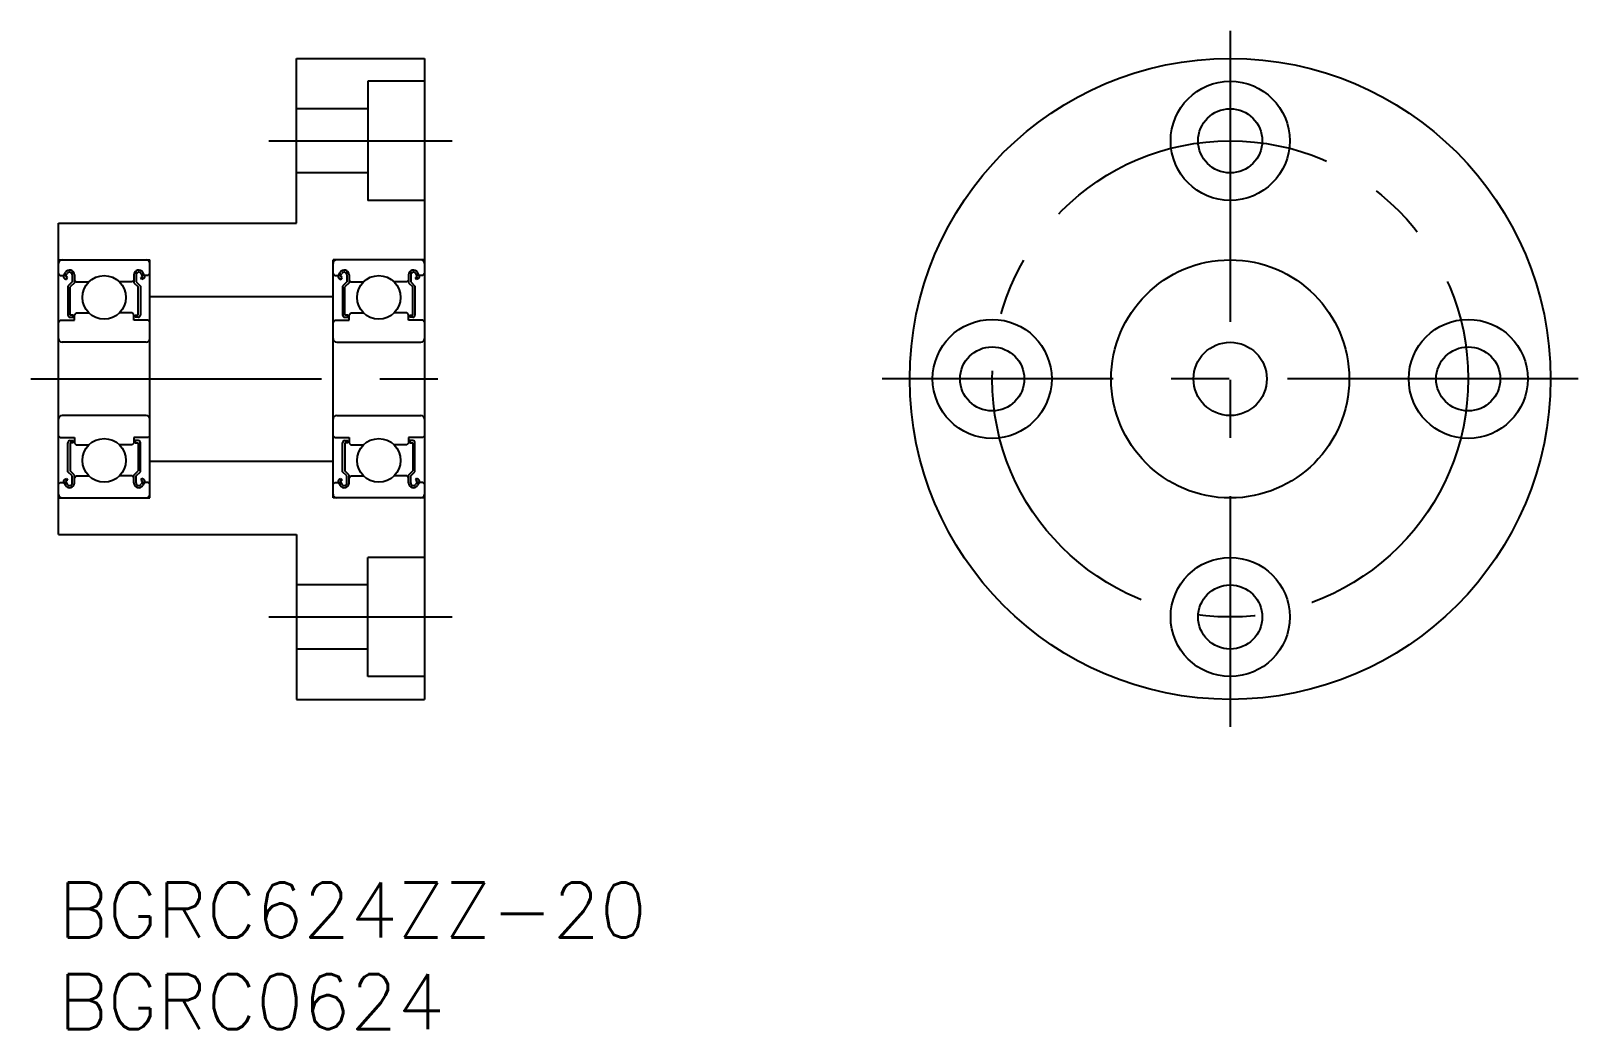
# Model space of a CAD drawing. Extents: x -1.5 to 83, y -8 to 46.5.
import ezdxf

# ---------------------------------------------------------------- set-up
doc = ezdxf.new("R2010")
doc.units = 0
doc.header["$LTSCALE"] = 0.5
doc.linetypes.add('CENTER', pattern=[50.8, 31.75, -6.35, 6.35, -6.35])
for name, color, linetype in [('MSM_CENTER', 1, 'CENTER'), ('MSM_CONTINUOUS', 7, 'CONTINUOUS'), ('MSM_PART_NUMBER', 7, 'CONTINUOUS')]:
    doc.layers.add(name, color=color, linetype=linetype)
doc.styles.get("Standard").update_dxf_attribs({"font": 'txt.shx', "height": 3, "bigfont": 'bigfont.shx'})

# ---------------------------------------------------------------- blocks, each defined once
blk = doc.blocks.new('*U2')
at = {"layer": 'MSM_PART_NUMBER'}
blk.add_text('BGRC624ZZ-20', height=3, dxfattribs=at).set_placement((0, -3))
blk = doc.blocks.new('*U3')
at = {"layer": 'MSM_PART_NUMBER'}
blk.add_text('BGRC0624', height=3, dxfattribs=at).set_placement((0, -8))

msp = doc.modelspace()

# ---------------------------------------------------------------- linework, layer by layer
at = {"layer": 'MSM_CENTER'}
for p, q in [((64, 46.5), (64, 8.5)), ((11.5, 40.5), (21.5, 40.5)), ((-1.5, 27.5), (21.5, 27.5)), ((83, 27.5), (45, 27.5)), ((11.5, 14.5), (21.5, 14.5))]:
    msp.add_line(p, q, dxfattribs=at)
msp.add_circle((64, 27.5), 13, dxfattribs=at)
at = {"layer": 'MSM_CONTINUOUS'}
for p, q in [((13, 45), (20, 45)), ((13, 36), (13, 45)), ((20, 45), (20, 10)), ((16.9, 43.75), (16.9, 37.25)), ((20, 43.75), (16.9, 43.75)), ((16.9, 42.25), (13, 42.25)), ((16.9, 38.75), (13, 38.75)), ((20, 37.25), (16.9, 37.25)), ((0, 36), (13, 36)), ((0, 19), (0, 36)), ((0, 34), (5, 34)), ((5, 21), (5, 34)), ((15, 21), (15, 34)), ((20, 34), (15, 34)), ((0, 33.25001), (0.1, 33.15001)), ((0.1, 33.15), (0.29098, 33.15)), ((0.29099, 33.15), (0.38597, 33.31049)), ((0.33358, 32.99103), (0.43438, 32.93283)), ((0.39178, 33.09181), (0.48677, 33.2523)), ((0.49257, 33.03363), (0.39178, 33.09183)), ((0.43437, 32.93284), (0.49257, 33.03363)), ((0.75654, 33.18001), (0.75654, 32.8)), ((0.87293, 33.18001), (0.87293, 32.75179)), ((4.12707, 33.18001), (4.12707, 32.75179)), ((4.24346, 33.18001), (4.24346, 32.8)), ((4.50743, 33.03363), (4.60822, 33.09182)), ((4.56562, 32.93284), (4.50743, 33.03363)), ((4.60822, 33.09181), (4.51323, 33.2523)), ((4.66642, 32.99103), (4.56562, 32.93283)), ((4.70902, 33.15001), (4.61403, 33.3105)), ((4.9, 33.15), (4.70902, 33.15)), ((5, 33.25), (4.9, 33.15)), ((15, 33.25), (15.1, 33.15)), ((15.1, 33.15), (15.29098, 33.15)), ((15.29098, 33.15001), (15.38597, 33.3105)), ((15.33358, 32.99103), (15.43438, 32.93283)), ((15.39178, 33.09181), (15.48677, 33.2523)), ((15.49257, 33.03363), (15.39178, 33.09182)), ((15.43438, 32.93284), (15.49257, 33.03363)), ((15.75654, 33.18001), (15.75654, 32.8)), ((15.87293, 33.18001), (15.87293, 32.75179)), ((19.12707, 33.18001), (19.12707, 32.75179)), ((19.24346, 33.18001), (19.24346, 32.8)), ((19.50743, 33.03363), (19.60822, 33.09183)), ((19.56563, 32.93284), (19.50743, 33.03363)), ((19.60822, 33.09181), (19.51323, 33.2523)), ((19.66642, 32.99103), (19.56562, 32.93283)), ((19.70901, 33.15), (19.61403, 33.31049)), ((19.9, 33.15), (19.70902, 33.15)), ((20, 33.25001), (19.9, 33.15001)), ((0.52376, 32.56722), (0.52376, 30.98639)), ((0.75655, 32.80001), (0.52377, 32.56723)), ((0.87294, 32.75179), (0.64016, 32.51901)), ((0.64016, 30.98639), (0.64016, 32.51901)), ((0.87294, 32.90001), (0.97294, 32.80001)), ((0.97293, 32.8), (1.66632, 32.8)), ((4.02707, 32.8), (3.33368, 32.8)), ((4.12706, 32.9), (4.02706, 32.8)), ((4.12706, 32.75179), (4.35984, 32.519)), ((4.24345, 32.8), (4.47623, 32.56722)), ((4.35984, 30.98639), (4.35984, 32.519)), ((4.47624, 32.56722), (4.47624, 30.98639)), ((5, 32.225), (5, 32.2251)), ((15, 32.225), (15, 32.2251)), ((15.52376, 32.56722), (15.52376, 30.98639)), ((15.75655, 32.8), (15.52377, 32.56722)), ((15.87294, 32.75179), (15.64016, 32.519)), ((15.64016, 30.98639), (15.64016, 32.519)), ((15.87294, 32.9), (15.97294, 32.8)), ((15.97293, 32.8), (16.66632, 32.8)), ((19.02707, 32.8), (18.33368, 32.8)), ((19.12706, 32.90001), (19.02706, 32.80001)), ((19.12706, 32.75179), (19.35984, 32.51901)), ((19.24345, 32.80001), (19.47623, 32.56723)), ((19.35984, 30.98639), (19.35984, 32.51901)), ((19.47624, 32.56722), (19.47624, 30.98639)), ((5, 32), (15, 32)), ((0, 30.60001), (0.1, 30.70001)), ((0.1, 30.7), (0.87293, 30.7)), ((0.64015, 30.87), (0.81474, 30.87)), ((0.81475, 30.98639), (0.64016, 30.98639)), ((0.81474, 30.87), (0.81474, 30.98639)), ((0.87293, 30.7), (0.87293, 31)), ((0.87294, 31), (0.97294, 31.1)), ((0.97293, 31.1), (1.66632, 31.1)), ((4.02707, 31.1), (3.33368, 31.1)), ((4.12706, 31.00001), (4.02707, 31.10001)), ((4.12707, 30.7), (4.12707, 31)), ((4.9, 30.7), (4.12707, 30.7)), ((4.18526, 30.87), (4.18526, 30.98639)), ((4.18526, 30.98639), (4.35984, 30.98639)), ((4.35985, 30.87), (4.18526, 30.87)), ((5, 30.60001), (4.9, 30.70001)), ((5, 30.65), (5.0001, 30.65)), ((15, 30.65), (14.9999, 30.65)), ((15, 30.60001), (15.1, 30.70001)), ((15.1, 30.7), (15.87293, 30.7)), ((15.64015, 30.87), (15.81474, 30.87)), ((15.81474, 30.98639), (15.64016, 30.98639)), ((15.81474, 30.87), (15.81474, 30.98639)), ((15.87293, 30.7), (15.87293, 31)), ((15.87294, 31.00001), (15.97293, 31.10001)), ((15.97293, 31.1), (16.66632, 31.1)), ((19.02707, 31.1), (18.33368, 31.1)), ((19.12706, 31), (19.02706, 31.1)), ((19.12707, 30.7), (19.12707, 31)), ((19.9, 30.7), (19.12707, 30.7)), ((19.18525, 30.98639), (19.35984, 30.98639)), ((19.18526, 30.87), (19.18526, 30.98639)), ((19.35985, 30.87), (19.18526, 30.87)), ((20, 30.60001), (19.9, 30.70001)), ((4.8, 29.5), (0.2, 29.5)), ((15.2, 29.5), (19.8, 29.5)), ((4.8, 25.5), (0.2, 25.5)), ((15.2, 25.5), (19.8, 25.5)), ((0, 24.39999), (0.1, 24.29999)), ((0.1, 24.3), (0.87293, 24.3)), ((0.52376, 22.43278), (0.52376, 24.01361)), ((0.64015, 24.13), (0.81474, 24.13)), ((0.64016, 24.01361), (0.64016, 22.48099)), ((0.81475, 24.01361), (0.64016, 24.01361)), ((0.81474, 24.13), (0.81474, 24.01361)), ((0.87293, 24.3), (0.87293, 24)), ((0.87294, 24), (0.97294, 23.9)), ((0.97293, 23.9), (1.66632, 23.9)), ((4.02707, 23.9), (3.33368, 23.9)), ((4.12706, 23.99999), (4.02707, 23.89999)), ((4.9, 24.3), (4.12707, 24.3)), ((4.12707, 24.3), (4.12707, 24)), ((4.35985, 24.13), (4.18526, 24.13)), ((4.18526, 24.13), (4.18526, 24.01361)), ((4.18526, 24.01361), (4.35984, 24.01361)), ((4.35984, 24.01361), (4.35984, 22.481)), ((4.47624, 22.43278), (4.47624, 24.01361)), ((5, 24.39999), (4.9, 24.29999)), ((15, 24.39999), (15.1, 24.29999)), ((15.1, 24.3), (15.87293, 24.3)), ((15.52376, 22.43278), (15.52376, 24.01361)), ((15.64015, 24.13), (15.81474, 24.13)), ((15.64016, 24.01361), (15.64016, 22.481)), ((15.81474, 24.01361), (15.64016, 24.01361)), ((15.81474, 24.13), (15.81474, 24.01361)), ((15.87293, 24.3), (15.87293, 24)), ((15.87294, 23.99999), (15.97293, 23.89999)), ((15.97293, 23.9), (16.66632, 23.9)), ((19.02707, 23.9), (18.33368, 23.9)), ((19.12706, 24), (19.02706, 23.9)), ((19.12707, 24.3), (19.12707, 24)), ((19.9, 24.3), (19.12707, 24.3)), ((19.18525, 24.01361), (19.35984, 24.01361)), ((19.35985, 24.13), (19.18526, 24.13)), ((19.18526, 24.13), (19.18526, 24.01361)), ((19.35984, 24.01361), (19.35984, 22.48099)), ((19.47624, 22.43278), (19.47624, 24.01361)), ((20, 24.39999), (19.9, 24.29999)), ((5, 23), (15, 23)), ((0.33358, 22.00897), (0.43438, 22.06717)), ((0.43437, 22.06716), (0.49257, 21.96637)), ((0.75655, 22.19999), (0.52377, 22.43277)), ((0.87294, 22.24821), (0.64016, 22.48099)), ((0.75654, 21.81999), (0.75654, 22.2)), ((0.87293, 21.81999), (0.87293, 22.24821)), ((0.87294, 22.09999), (0.97294, 22.19999)), ((0.97293, 22.2), (1.66632, 22.2)), ((4.02707, 22.2), (3.33368, 22.2)), ((4.12706, 22.1), (4.02706, 22.2)), ((4.12706, 22.24821), (4.35984, 22.481)), ((4.12707, 21.81999), (4.12707, 22.24821)), ((4.24345, 22.2), (4.47623, 22.43278)), ((4.24346, 21.81999), (4.24346, 22.2)), ((4.56562, 22.06716), (4.50743, 21.96637)), ((4.66642, 22.00897), (4.56562, 22.06717)), ((15.33358, 22.00897), (15.43438, 22.06717)), ((15.43438, 22.06716), (15.49257, 21.96637)), ((15.75655, 22.2), (15.52377, 22.43278)), ((15.87294, 22.24821), (15.64016, 22.481)), ((15.75654, 21.81999), (15.75654, 22.2)), ((15.87293, 21.81999), (15.87293, 22.24821)), ((15.87294, 22.1), (15.97294, 22.2)), ((15.97293, 22.2), (16.66632, 22.2)), ((19.02707, 22.2), (18.33368, 22.2)), ((19.12706, 22.09999), (19.02706, 22.19999)), ((19.12706, 22.24821), (19.35984, 22.48099)), ((19.12707, 21.81999), (19.12707, 22.24821)), ((19.24345, 22.19999), (19.47623, 22.43277)), ((19.24346, 21.81999), (19.24346, 22.2)), ((19.56563, 22.06716), (19.50743, 21.96637)), ((19.66642, 22.00897), (19.56562, 22.06717)), ((0, 21.74999), (0.1, 21.84999)), ((0.1, 21.85), (0.29099, 21.85)), ((0.29099, 21.85), (0.38597, 21.68951)), ((0.49257, 21.96637), (0.39178, 21.90817)), ((0.39178, 21.90819), (0.48677, 21.7477)), ((4.50743, 21.96637), (4.60822, 21.90818)), ((4.60822, 21.90819), (4.51323, 21.7477)), ((4.70902, 21.84999), (4.61403, 21.6895)), ((4.9, 21.85), (4.70902, 21.85)), ((5, 21.75), (4.9, 21.85)), ((15, 21.75), (15.1, 21.85)), ((15.1, 21.85), (15.29098, 21.85)), ((15.29098, 21.84999), (15.38597, 21.6895)), ((15.49257, 21.96637), (15.39178, 21.90818)), ((15.39178, 21.90819), (15.48677, 21.7477)), ((19.50743, 21.96637), (19.60822, 21.90817)), ((19.60822, 21.90819), (19.51323, 21.7477)), ((19.70901, 21.85), (19.61403, 21.68951)), ((19.9, 21.85), (19.70901, 21.85)), ((20, 21.74999), (19.9, 21.84999)), ((0, 21), (5, 21)), ((20, 21), (15, 21)), ((0, 19), (13, 19)), ((13, 19), (13, 10)), ((16.9, 11.25), (16.9, 17.75)), ((20, 17.75), (16.9, 17.75)), ((16.9, 16.25), (13, 16.25)), ((16.9, 12.75), (13, 12.75)), ((20, 11.25), (16.9, 11.25)), ((13, 10), (20, 10))]:
    msp.add_line(p, q, dxfattribs=at)
for centre, radius in [((64, 27.5), 17.5), ((64, 40.5), 3.25), ((64, 40.5), 1.75), ((64, 27.5), 6.5), ((2.5, 31.95), 1.1906), ((17.5, 31.95), 1.1906), ((51, 27.5), 3.25), ((77, 27.5), 3.25), ((51, 27.5), 1.75), ((64, 27.5), 2), ((77, 27.5), 1.75), ((2.5, 23.05), 1.1906), ((17.5, 23.05), 1.1906), ((64, 14.5), 3.25), ((64, 14.5), 1.75)]:
    msp.add_circle(centre, radius, dxfattribs=at)
for centre, radius, start, end in [((0.2, 33.8), 0.2, 90, 180), ((4.8, 33.8), 0.2, 0, 90), ((15.2, 33.8), 0.2, 90, 180), ((19.8, 33.8), 0.2, 0, 90), ((0.39178, 33.0918), 0.11639, 150.00066, 240.00041), ((0.61197, 33.18001), 0.26096, 0, 150.00011), ((0.61197, 33.18001), 0.14457, 0, 149.99983), ((4.38803, 33.18001), 0.26097, 30, 180.00005), ((4.38803, 33.18001), 0.14457, 30, 180.00005), ((4.60822, 33.0918), 0.11639, 299.99921, 29.99951), ((15.39178, 33.0918), 0.11639, 150.00049, 240.00079), ((15.61197, 33.18001), 0.26097, 359.99995, 150), ((15.61197, 33.18001), 0.14457, 359.99995, 150), ((19.38803, 33.18001), 0.26096, 29.99989, 180), ((19.38803, 33.18001), 0.14457, 30.00017, 180), ((19.60822, 33.0918), 0.11639, 299.99959, 29.99934), ((0.64015, 30.98639), 0.11639, 180.00005, 270.00003), ((4.35985, 30.98639), 0.11639, 269.99954, 0), ((15.64015, 30.98639), 0.11639, 180, 270.00046), ((19.35985, 30.98639), 0.11639, 269.99997, 359.99995), ((0.2, 29.7), 0.2, 180, 270), ((4.8, 29.7), 0.2, 270, 0), ((15.2, 29.7), 0.2, 180, 270), ((19.8, 29.7), 0.2, 270, 0), ((0.2, 25.3), 0.2, 90, 180), ((4.8, 25.3), 0.2, 0, 90), ((15.2, 25.3), 0.2, 90, 180), ((19.8, 25.3), 0.2, 0, 90), ((0.64015, 24.01361), 0.11639, 89.99997, 179.99995), ((4.35985, 24.01361), 0.11639, 0, 90.00046), ((15.64015, 24.01361), 0.11639, 89.99954, 180), ((19.35985, 24.01361), 0.11639, 0.00005, 90.00003), ((0.39178, 21.9082), 0.11638, 119.9984417, 210.0065524), ((4.60822, 21.9082), 0.11639, 330.00049, 60.00079), ((15.39178, 21.9082), 0.11639, 119.99921, 209.99951), ((19.60822, 21.9082), 0.11638, 329.9934476, 60.0015583), ((0.2, 21.2), 0.2, 180, 270), ((0.61197, 21.81999), 0.26096, 209.99989, 0), ((0.61197, 21.81999), 0.14457, 210.00017, 0), ((4.38803, 21.81999), 0.26097, 179.99995, 330), ((4.38803, 21.81999), 0.14457, 179.99995, 330), ((4.8, 21.2), 0.2, 270, 0), ((15.2, 21.2), 0.2, 180, 270), ((15.61197, 21.81999), 0.26097, 210, 0.00005), ((15.61197, 21.81999), 0.14457, 210, 0.00005), ((19.38803, 21.81999), 0.26096, 180, 330.00011), ((19.38803, 21.81999), 0.14457, 180, 329.99983), ((19.8, 21.2), 0.2, 270, 0)]:
    msp.add_arc(centre, radius, start, end, dxfattribs=at)

# ---------------------------------------------------------------- block references
for name in ['*U2', '*U3']:
    msp.add_blockref(name, (0, 0), dxfattribs=at)

doc.saveas('drawing.dxf')
